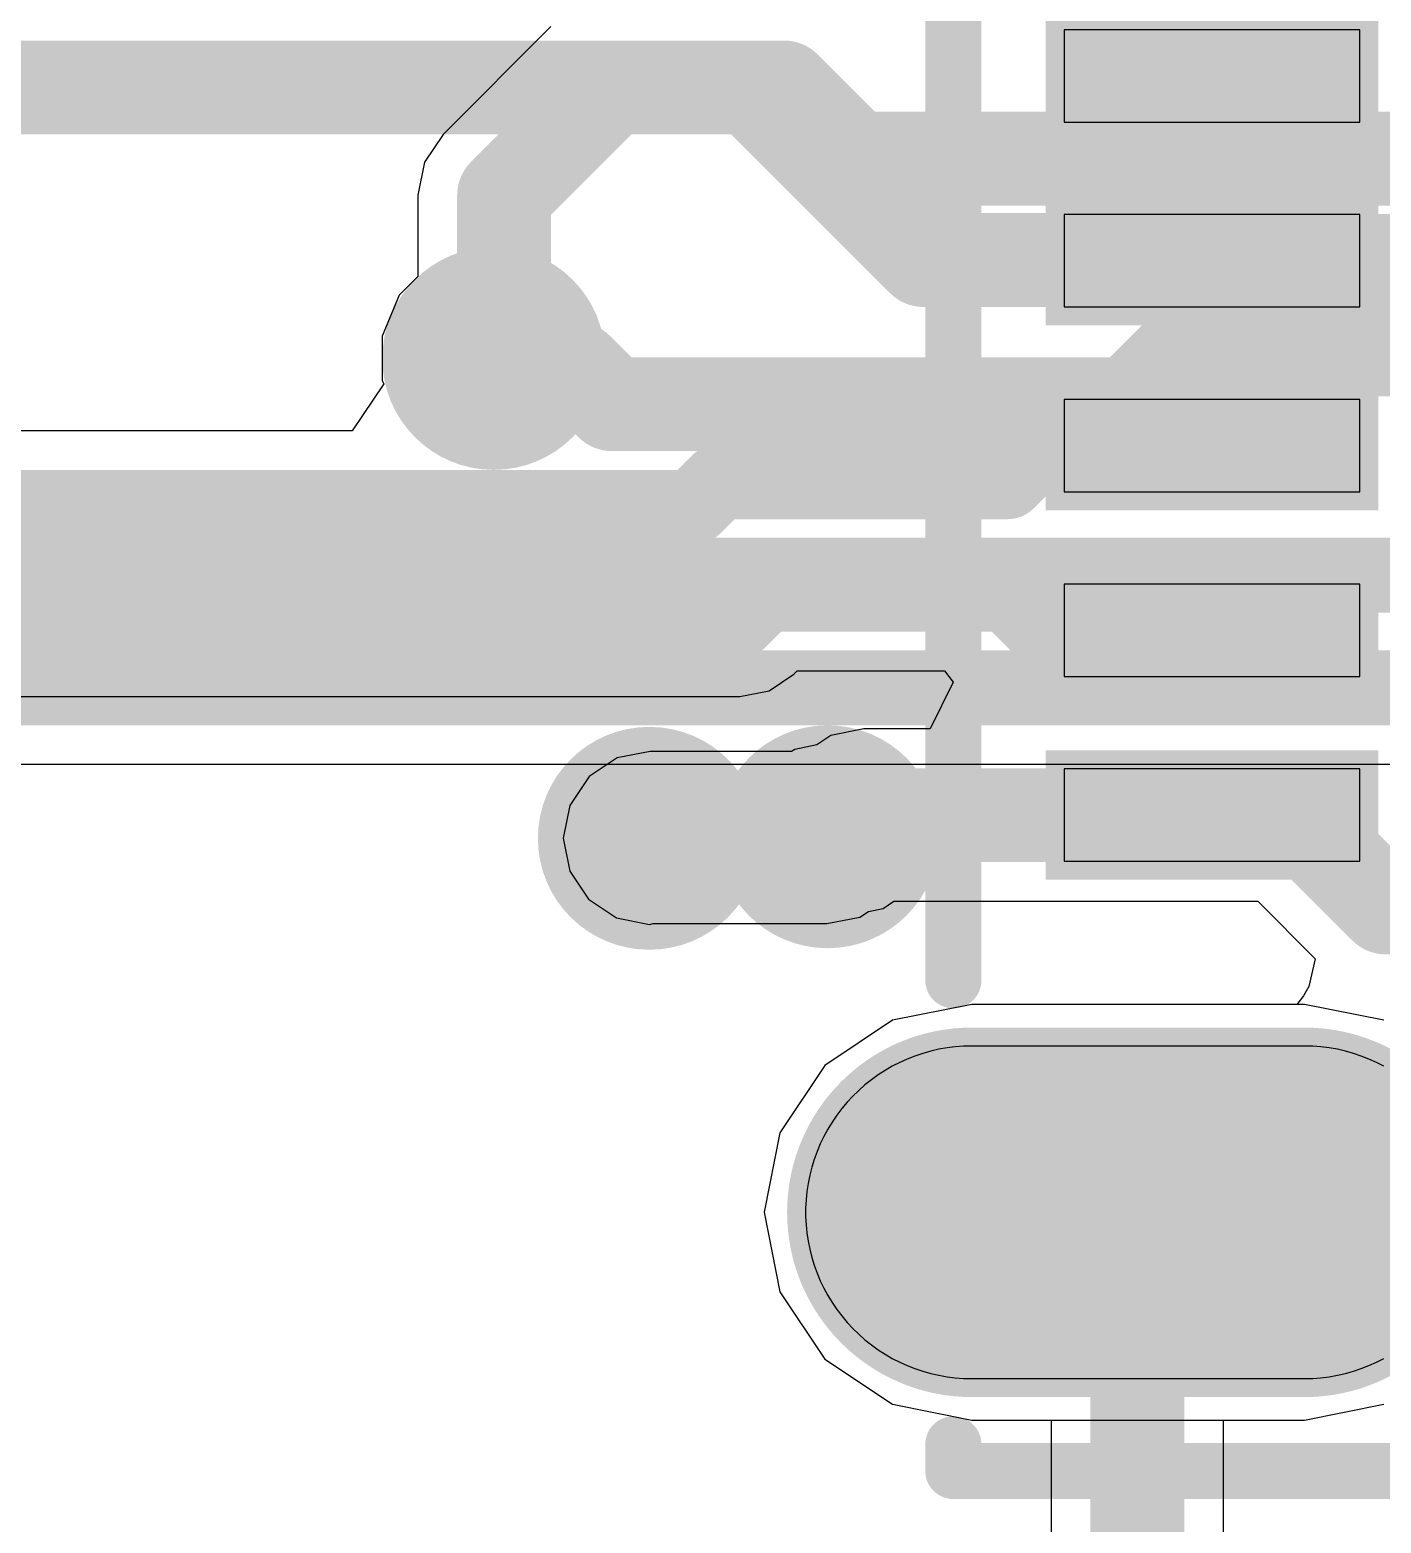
# Model space of a CAD drawing. Header units: inches. Extents: x -14.1 to 26.4, y -2.7 to 26.9.
# Drawn here: x 7.544 to 11.201, y 2.414 to 6.455 of the extents above; entities that cross this region are included whole.
import ezdxf

# ---------------------------------------------------------------- set-up
doc = ezdxf.new("R2010")
doc.units = ezdxf.units.IN
for name, color, linetype in [('Bottom Layer', 5, 'Continuous'), ('Bottom Solder', 6, 'Continuous'), ('Multi-Layer', 9, 'Continuous'), ('Pad Holes', 156, 'Continuous'), ('Top Layer', 1, 'Continuous'), ('Top Overlay', 2, 'Continuous'), ('Top Paste', 8, 'Continuous'), ('Top Solder', 216, 'Continuous'), ('Via Holes', 16, 'Continuous')]:
    doc.layers.add(name, color=color, linetype=linetype)

# ---------------------------------------------------------------- blocks, each defined once
blk = doc.blocks.new('USB4155_03_C_5')
at = {"layer": 'Bottom Layer'}
h = blk.add_hatch(color=5, dxfattribs=at)
edge = h.paths.add_edge_path()
edge.add_arc((-3.700018, 0.39979092), 0.4499991, 180, 360)
edge.add_line((-3.2500189, 0.39979092), (-3.2500189, 1.29978912))
edge.add_arc((-3.700018, 1.29978912), 0.4499991, 0, 180)
edge.add_line((-4.150017099999999, 1.29978912), (-4.150017099999999, 0.39979092))
at = {"layer": 'Bottom Solder'}
h = blk.add_hatch(color=6, dxfattribs=at)
edge = h.paths.add_edge_path()
edge.add_arc((-3.700018, 0.39979092), 0.5000117000000001, 180, 360)
edge.add_line((-3.2000063, 0.39979092), (-3.2000063, 1.29978912))
edge.add_arc((-3.700018, 1.29978912), 0.5000117000000001, 0, 180)
edge.add_line((-4.2000297, 1.29978912), (-4.2000297, 0.39979092))
at = {"layer": 'Multi-Layer'}
h = blk.add_hatch(color=9, dxfattribs=at)
edge = h.paths.add_edge_path()
edge.add_arc((-3.700018, 0.39979092), 0.4499991, 180, 360)
edge.add_line((-3.2500189, 0.39979092), (-3.2500189, 1.29978912))
edge.add_arc((-3.700018, 1.29978912), 0.4499991, 0, 180)
edge.add_line((-4.150017099999999, 1.29978912), (-4.150017099999999, 0.39979092))
at = {"layer": 'Pad Holes'}
h = blk.add_hatch(color=7, dxfattribs=at)
edge = h.paths.add_edge_path()
edge.add_arc((-3.699992599999999, 0.44986702), 0.2500122, 180, 360)
edge.add_line((-3.449980399999999, 0.44986702), (-3.449980399999999, 1.24984002))
edge.add_arc((-3.699992599999999, 1.24984002), 0.2500122, 0, 180)
edge.add_line((-3.950004799999999, 1.24984002), (-3.950004799999999, 0.44986702))
at = {"layer": 'Top Layer'}
h = blk.add_hatch(color=1, dxfattribs=at)
edge = h.paths.add_edge_path()
edge.add_arc((-3.700018, 0.39979092), 0.4499991, 180, 360)
edge.add_line((-3.2500189, 0.39979092), (-3.2500189, 1.29978912))
edge.add_arc((-3.700018, 1.29978912), 0.4499991, 0, 180)
edge.add_line((-4.150017099999999, 1.29978912), (-4.150017099999999, 0.39979092))
for points in [[(-2.7500961, 1.04989122), (-2.5000839, 1.04989122), (-2.5000839, 0.24989282), (-2.7500961, 0.24989282)], [(-2.2499701, 1.04989122), (-1.9999579, 1.04989122), (-1.9999579, 0.24989282), (-2.2499701, 0.24989282)], [(-1.7500981, 1.04989122), (-1.5000859, 1.04989122), (-1.5000859, 0.24989282), (-1.7500981, 0.24989282)], [(-1.2499721, 1.04989122), (-0.9999599, 1.04989122), (-0.9999599, 0.24989282), (-1.2499721, 0.24989282)], [(-0.7501000999999999, 1.04989122), (-0.5000879, 1.04989122), (-0.5000879, 0.24989282), (-0.7501000999999999, 0.24989282)]]:
    blk.add_hatch(color=1, dxfattribs=at).paths.add_polyline_path(points)
at = {"layer": 'Top Solder'}
h = blk.add_hatch(color=216, dxfattribs=at)
edge = h.paths.add_edge_path()
edge.add_arc((-3.700018, 0.39979092), 0.5000117000000001, 180, 360)
edge.add_line((-3.2000063, 0.39979092), (-3.2000063, 1.29978912))
edge.add_arc((-3.700018, 1.29978912), 0.5000117000000001, 0, 180)
edge.add_line((-4.2000297, 1.29978912), (-4.2000297, 0.39979092))
for points in [[(-2.8001087, 1.09990382), (-2.4500713, 1.09990382), (-2.4500713, 0.19988022), (-2.8001087, 0.19988022)], [(-2.2999827, 1.09990382), (-1.9499453, 1.09990382), (-1.9499453, 0.19988022), (-2.2999827, 0.19988022)], [(-1.8001107, 1.09990382), (-1.4500733, 1.09990382), (-1.4500733, 0.19988022), (-1.8001107, 0.19988022)], [(-1.2999847, 1.09990382), (-0.9499473, 1.09990382), (-0.9499473, 0.19988022), (-1.2999847, 0.19988022)], [(-0.8001127, 1.09990382), (-0.4500753, 1.09990382), (-0.4500753, 0.19988022), (-0.8001127, 0.19988022)]]:
    blk.add_hatch(color=216, dxfattribs=at).paths.add_polyline_path(points)
at = {"layer": 'Top Overlay'}
for points in [[(-4.399940399999999, 1.34989062, 0.15199868, 0.15199868, 0), (-4.3280838, 1.34989062, 0.15199868, 0.15199868, 0)], [(-4.399940399999999, 1.34989062, 0.15199868, 0.15199868, 0), (-4.399940399999999, -14.15010378, 0.15199868, 0.15199868, 0)], [(-3.0718506, 1.34989062, 0.15199868, 0.15199868, 0), (3.0718506, 1.34989062, 0.15199868, 0.15199868, 0)]]:
    blk.add_lwpolyline(points, format="xyseb", dxfattribs=at)
for points in [[(-4.4379388, 1.34989062, 0.07599934, 0.07599934, 1), (-4.361942, 1.34989062, 0.07599934, 0.07599934, 1)], [(-4.4379388, 1.34989062, 0.07599934, 0.07599934, 1), (-4.361942, 1.34989062, 0.07599934, 0.07599934, 1)], [(-4.366082199999999, 1.34989062, 0.07599934, 0.07599934, 1), (-4.2900854, 1.34989062, 0.07599934, 0.07599934, 1)], [(-3.109849, 1.34989062, 0.07599934, 0.07599934, 1), (-3.0338522, 1.34989062, 0.07599934, 0.07599934, 1)]]:
    blk.add_lwpolyline(points, format="xyseb", close=True, dxfattribs=at)
at = {"layer": 'Top Paste'}
for p, q in [((-3.8001194, 1.73863762), (-3.821861799999999, 1.73310042)), ((-3.7781484, 1.74308262), (-3.8001194, 1.73863762)), ((-3.7559488, 1.74643542), (-3.7781484, 1.74308262)), ((-3.7336222, 1.74864522), (-3.7559488, 1.74643542)), ((-3.7112194, 1.74976282), (-3.7336222, 1.74864522)), ((-3.7112194, 1.74976282), (-3.7112194, 1.74976282)), ((-3.6887658, 1.74976282), (-3.7112194, 1.74976282)), ((-3.666363, 1.74864522), (-3.6887658, 1.74976282)), ((-3.6440364, 1.74643542), (-3.666363, 1.74864522)), ((-3.6218368, 1.74308262), (-3.6440364, 1.74643542)), ((-3.599865799999999, 1.73863762), (-3.6218368, 1.74308262)), ((-3.5781234, 1.73310042), (-3.599865799999999, 1.73863762)), ((-3.9053008, 1.70035982), (-3.9249858, 1.68961562)), ((-3.8850824, 1.71008802), (-3.9053008, 1.70035982)), ((-3.8644068, 1.71880022), (-3.8850824, 1.71008802)), ((-3.8433248, 1.72647102), (-3.8644068, 1.71880022)), ((-3.821861799999999, 1.73310042), (-3.8433248, 1.72647102)), ((-3.5566604, 1.72647102), (-3.5781234, 1.73310042)), ((-3.535578399999999, 1.71880022), (-3.5566604, 1.72647102)), ((-3.5149028, 1.71008802), (-3.535578399999999, 1.71880022)), ((-3.4946844, 1.70035982), (-3.5149028, 1.71008802)), ((-3.474974, 1.68961562), (-3.4946844, 1.70035982)), ((-3.9626794, 1.66528242), (-3.980561, 1.65174422)), ((-3.9441374, 1.67793162), (-3.9626794, 1.66528242)), ((-3.9249858, 1.68961562), (-3.9441374, 1.67793162)), ((-3.4558478, 1.67793162), (-3.474974, 1.68961562)), ((-3.4373058, 1.66528242), (-3.4558478, 1.67793162)), ((-3.419424199999999, 1.65174422), (-3.4373058, 1.66528242)), ((-4.014216, 1.62205162), (-4.0298624, 1.60599882)), ((-3.9977568, 1.63731702), (-4.014216, 1.62205162)), ((-3.980561, 1.65174422), (-3.9977568, 1.63731702)), ((-3.4022284, 1.63731702), (-3.419424199999999, 1.65174422)), ((-3.3857692, 1.62205162), (-3.4022284, 1.63731702)), ((-3.3701228, 1.60599882), (-3.3857692, 1.62205162)), ((-4.044721399999999, 1.58915862), (-4.058716799999999, 1.57163262)), ((-4.0298624, 1.60599882), (-4.044721399999999, 1.58915862)), ((-3.355263799999999, 1.58915862), (-3.3701228, 1.60599882)), ((-3.3412684, 1.57163262), (-3.355263799999999, 1.58915862)), ((-4.0717978, 1.55339542), (-4.0839898, 1.53454862)), ((-4.058716799999999, 1.57163262), (-4.0717978, 1.55339542)), ((-3.3281874, 1.55339542), (-3.3412684, 1.57163262)), ((-3.3159954, 1.53454862), (-3.3281874, 1.55339542)), ((-4.0951912, 1.51511762), (-4.1054274, 1.49515322)), ((-4.0839898, 1.53454862), (-4.0951912, 1.51511762)), ((-3.304794, 1.51511762), (-3.3159954, 1.53454862)), ((-3.294557799999999, 1.49515322), (-3.304794, 1.51511762)), ((-4.114673, 1.47470622), (-4.1228772, 1.45382742)), ((-4.1054274, 1.49515322), (-4.114673, 1.47470622)), ((-3.2853122, 1.47470622), (-3.294557799999999, 1.49515322)), ((-3.277108, 1.45382742), (-3.2853122, 1.47470622)), ((-4.1300146, 1.43254222), (-4.1360852, 1.41095222)), ((-4.1228772, 1.45382742), (-4.1300146, 1.43254222)), ((-3.2699706, 1.43254222), (-3.277108, 1.45382742)), ((-3.2639, 1.41095222), (-3.2699706, 1.43254222)), ((-4.141089, 1.38908282), (-4.1449752, 1.36698482)), ((-4.1360852, 1.41095222), (-4.141089, 1.38908282)), ((-3.2588962, 1.38908282), (-3.2639, 1.41095222)), ((-3.25501, 1.36698482), (-3.2588962, 1.38908282)), ((-4.1477692, 1.34470902), (-4.1494456, 1.32233162)), ((-4.1449752, 1.36698482), (-4.1477692, 1.34470902)), ((-3.252215999999999, 1.34470902), (-3.25501, 1.36698482)), ((-3.2505396, 1.32233162), (-3.252215999999999, 1.34470902)), ((-4.1494456, 1.32233162), (-4.1500044, 1.29990342)), ((-4.1500044, 1.29990342), (-4.1500044, 0.39990522)), ((-3.2499808, 1.29990342), (-3.2505396, 1.32233162)), ((-3.2499808, 0.39990522), (-3.2499808, 1.29990342)), ((-2.750058, 1.04989122), (-2.750058, 1.04989122)), ((-2.750058, 1.04989122), (-2.750058, 0.24989282)), ((-2.5000712, 1.04989122), (-2.750058, 1.04989122)), ((-2.5000712, 0.24989282), (-2.5000712, 1.04989122)), ((-2.24993708, 1.04989122), (-2.24993708, 1.04989122)), ((-2.24993708, 1.04989122), (-2.24993708, 0.24989282)), ((-1.9999452, 1.04989122), (-2.24993708, 1.04989122)), ((-1.9999452, 0.24989282), (-1.9999452, 1.04989122)), ((-1.75006, 1.04989122), (-1.75006, 1.04989122)), ((-1.75006, 1.04989122), (-1.75006, 0.24989282)), ((-1.5000732, 1.04989122), (-1.75006, 1.04989122)), ((-1.5000732, 0.24989282), (-1.5000732, 1.04989122)), ((-0.9999471999999999, 1.04989122), (-1.249934, 1.04989122)), ((-1.249934, 1.04989122), (-1.249934, 0.24989282)), ((-0.9999471999999999, 0.24989282), (-0.9999471999999999, 1.04989122)), ((-0.50006758, 1.04989122), (-0.75006708, 1.04989122)), ((-0.75006708, 1.04989122), (-0.75006708, 0.24989282)), ((-0.50006758, 0.24989282), (-0.50006758, 1.04989122)), ((-4.1500044, 0.39990522), (-4.1494456, 0.3774770199999999)), ((-4.1494456, 0.3774770199999999), (-4.1477692, 0.3550996199999999)), ((-3.252215999999999, 0.3550996199999999), (-3.2505396, 0.3774770199999999)), ((-3.2505396, 0.3774770199999999), (-3.2499808, 0.39990522)), ((-4.1477692, 0.3550996199999999), (-4.1449752, 0.33282382)), ((-4.1449752, 0.33282382), (-4.141089, 0.31072582)), ((-3.2588962, 0.31072582), (-3.25501, 0.33282382)), ((-3.25501, 0.33282382), (-3.252215999999999, 0.3550996199999999)), ((-4.141089, 0.31072582), (-4.1360852, 0.28885642)), ((-4.1360852, 0.28885642), (-4.1300146, 0.26726642)), ((-3.2699706, 0.26726642), (-3.2639, 0.28885642)), ((-3.2639, 0.28885642), (-3.2588962, 0.31072582)), ((-4.1300146, 0.26726642), (-4.1228772, 0.24598122)), ((-4.1228772, 0.24598122), (-4.114673, 0.22510242)), ((-3.2853122, 0.22510242), (-3.277108, 0.24598122)), ((-3.277108, 0.24598122), (-3.2699706, 0.26726642)), ((-2.750058, 0.24989282), (-2.5000712, 0.24989282)), ((-2.24993708, 0.24989282), (-1.9999452, 0.24989282)), ((-1.75006, 0.24989282), (-1.5000732, 0.24989282)), ((-1.249934, 0.24989282), (-0.9999471999999999, 0.24989282)), ((-0.9999471999999999, 0.24989282), (-0.9999471999999999, 0.24989282)), ((-0.75006708, 0.24989282), (-0.50006758, 0.24989282)), ((-0.50006758, 0.24989282), (-0.50006758, 0.24989282)), ((-4.114673, 0.22510242), (-4.1054274, 0.20465542)), ((-4.1054274, 0.20465542), (-4.0951912, 0.18469102)), ((-3.304794, 0.18469102), (-3.294557799999999, 0.20465542)), ((-3.294557799999999, 0.20465542), (-3.2853122, 0.22510242))]:
    blk.add_line(p, q, dxfattribs=at)

msp = doc.modelspace()

# ---------------------------------------------------------------- hatches: boundary and pattern name
at = {"layer": 'Bottom Layer'}
h = msp.add_hatch(color=5, dxfattribs=at)
edge = h.paths.add_edge_path()
edge.add_arc((8.799169599999999, 5.5658004), 0.1999996, 0, 360)
h = msp.add_hatch(color=5, dxfattribs=at)
edge = h.paths.add_edge_path()
edge.add_arc((9.220199999999998, 4.2672), 0.1999996, 0, 360)
h = msp.add_hatch(color=5, dxfattribs=at)
edge = h.paths.add_edge_path()
edge.add_arc((9.7028, 4.27138338), 0.1999996, 0, 360)
at = {"layer": 'Bottom Solder'}
h = msp.add_hatch(color=6, dxfattribs=at)
edge = h.paths.add_edge_path()
edge.add_arc((8.799169599999999, 5.5658004), 0.3015996, 0, 360)
h = msp.add_hatch(color=6, dxfattribs=at)
edge = h.paths.add_edge_path()
edge.add_arc((9.220199999999998, 4.2672), 0.3015996, 0, 360)
h = msp.add_hatch(color=6, dxfattribs=at)
edge = h.paths.add_edge_path()
edge.add_arc((9.7028, 4.27138338), 0.3015996, 0, 360)
at = {"layer": 'Top Layer'}
h = msp.add_hatch(color=1, dxfattribs=at)
edge = h.paths.add_edge_path()
edge.add_arc((8.799169599999999, 5.5658004), 0.1999996, 0, 360)
h = msp.add_hatch(color=1, dxfattribs=at)
edge = h.paths.add_edge_path()
edge.add_arc((9.220199999999998, 4.2672), 0.1999996, 0, 360)
h = msp.add_hatch(color=1, dxfattribs=at)
edge = h.paths.add_edge_path()
edge.add_arc((9.7028, 4.27138338), 0.1999996, 0, 360)
at = {"layer": 'Top Solder'}
h = msp.add_hatch(color=216, dxfattribs=at)
edge = h.paths.add_edge_path()
edge.add_arc((8.799169599999999, 5.5658004), 0.3015996, 0, 360)
h = msp.add_hatch(color=216, dxfattribs=at)
edge = h.paths.add_edge_path()
edge.add_arc((9.220199999999998, 4.2672), 0.3015996, 0, 360)
h = msp.add_hatch(color=216, dxfattribs=at)
edge = h.paths.add_edge_path()
edge.add_arc((9.7028, 4.27138338), 0.3015996, 0, 360)
at = {"layer": 'Via Holes'}
h = msp.add_hatch(color=7, dxfattribs=at)
edge = h.paths.add_edge_path()
edge.add_arc((8.799169599999999, 5.5658004), 0.0999998, 0, 360)
h = msp.add_hatch(color=7, dxfattribs=at)
edge = h.paths.add_edge_path()
edge.add_arc((9.220199999999998, 4.2672), 0.0999998, 0, 360)
h = msp.add_hatch(color=7, dxfattribs=at)
edge = h.paths.add_edge_path()
edge.add_arc((9.7028, 4.27138338), 0.0999998, 0, 360)

# ---------------------------------------------------------------- linework, layer by layer
at = {"layer": 'Bottom Layer'}
for p, q in [((6.79224448, 4.4674028), (11.30451892, 4.4674028)), ((10.0930329, 3.8174168), (9.87780854, 3.7746051)), ((10.9930311, 3.8174168), (10.0930329, 3.8174168)), ((11.20825546, 3.7746051), (10.9930311, 3.8174168)), ((9.87780854, 3.7746051), (9.69535018, 3.65269272)), ((9.69535018, 3.65269272), (9.573437799999999, 3.47023436)), ((9.573437799999999, 3.47023436), (9.5306261, 3.25501)), ((9.5306261, 3.25501), (9.573437799999999, 3.03978564)), ((9.573437799999999, 3.03978564), (9.69535018, 2.85732728)), ((9.69535018, 2.85732728), (9.87780854, 2.7354149)), ((9.87780854, 2.7354149), (10.0930329, 2.6926032)), ((10.9930311, 2.6926032), (11.20825546, 2.7354149)), ((10.0930329, 2.6926032), (10.9930311, 2.6926032))]:
    msp.add_line(p, q, dxfattribs=at)
for points in [[(7.112, 6.2992, 0.254, 0.254, 0), (9.585299599999999, 6.2992, 0.254, 0.254, 0)], [(9.585299599999999, 6.2992, 0.254, 0.254, 0), (9.778192279999999, 6.10630732, 0.254, 0.254, 0)], [(9.778192279999999, 6.10630732, 0.254, 0.254, 0), (11.46885692, 6.10630732, 0.254, 0.254, 0)], [(10.51893502, 5.4420008, 0.254, 0.254, 0), (10.66710846, 5.59017424, 0.254, 0.254, 0)], [(10.66710846, 5.59017424, 0.254, 0.254, 0), (12.06717424, 5.59017424, 0.254, 0.254, 0)], [(8.799169599999999, 5.5658004, 0.254, 0.254, 0), (8.827104519999999, 5.53786548, 0.254, 0.254, 0)], [(8.827104519999999, 5.53786548, 0.254, 0.254, 0), (9.02300456, 5.53786548, 0.254, 0.254, 0)], [(9.02300456, 5.53786548, 0.254, 0.254, 0), (9.11886924, 5.4420008, 0.254, 0.254, 0)], [(9.11886924, 5.4420008, 0.254, 0.254, 0), (10.51893502, 5.4420008, 0.254, 0.254, 0)], [(6.5801748, 4.97938298, 0.2032, 0.2032, 0), (11.42766574, 4.97938298, 0.2032, 0.2032, 0)], [(6.7064255, 4.674582979999999, 0.2032, 0.2032, 0), (11.43245364, 4.674582979999999, 0.2032, 0.2032, 0)], [(10.5429685, 3.2550354, 0.254, 0.254, 0), (10.5575989, 3.240405, 0.254, 0.254, 0)], [(10.5575989, 3.240405, 0.254, 0.254, 0), (12.532995, 3.240405, 0.254, 0.254, 0)]]:
    msp.add_lwpolyline(points, format="xyseb", dxfattribs=at)
for points in [[(9.5217996, 6.2992, 0.127, 0.127, 1), (9.648799599999998, 6.2992, 0.127, 0.127, 1)], [(9.5217996, 6.2992, 0.127, 0.127, 1), (9.648799599999998, 6.2992, 0.127, 0.127, 1)], [(9.71469228, 6.10630732, 0.127, 0.127, 1), (9.841692279999998, 6.10630732, 0.127, 0.127, 1)], [(9.71469228, 6.10630732, 0.127, 0.127, 1), (9.841692279999998, 6.10630732, 0.127, 0.127, 1)], [(10.60360846, 5.59017424, 0.127, 0.127, 1), (10.73060846, 5.59017424, 0.127, 0.127, 1)], [(10.60360846, 5.59017424, 0.127, 0.127, 1), (10.73060846, 5.59017424, 0.127, 0.127, 1)], [(8.7356696, 5.5658004, 0.127, 0.127, 1), (8.8626696, 5.5658004, 0.127, 0.127, 1)], [(8.76360452, 5.53786548, 0.127, 0.127, 1), (8.89060452, 5.53786548, 0.127, 0.127, 1)], [(8.76360452, 5.53786548, 0.127, 0.127, 1), (8.89060452, 5.53786548, 0.127, 0.127, 1)], [(8.95950456, 5.53786548, 0.127, 0.127, 1), (9.08650456, 5.53786548, 0.127, 0.127, 1)], [(8.95950456, 5.53786548, 0.127, 0.127, 1), (9.08650456, 5.53786548, 0.127, 0.127, 1)], [(9.05536924, 5.4420008, 0.127, 0.127, 1), (9.18236924, 5.4420008, 0.127, 0.127, 1)], [(9.05536924, 5.4420008, 0.127, 0.127, 1), (9.18236924, 5.4420008, 0.127, 0.127, 1)], [(10.45543502, 5.4420008, 0.127, 0.127, 1), (10.58243502, 5.4420008, 0.127, 0.127, 1)], [(10.45543502, 5.4420008, 0.127, 0.127, 1), (10.58243502, 5.4420008, 0.127, 0.127, 1)], [(10.4794685, 3.2550354, 0.127, 0.127, 1), (10.6064685, 3.2550354, 0.127, 0.127, 1)], [(10.4940989, 3.240405, 0.127, 0.127, 1), (10.6210989, 3.240405, 0.127, 0.127, 1)], [(10.4940989, 3.240405, 0.127, 0.127, 1), (10.6210989, 3.240405, 0.127, 0.127, 1)]]:
    msp.add_lwpolyline(points, format="xyseb", close=True, dxfattribs=at)
at = {"layer": 'Top Layer'}
for p, q in [((8.9540588, 6.46401044), (8.662294079999999, 6.172245719999999)), ((8.662294079999999, 6.172245719999999), (8.611768399999999, 6.09662992)), ((8.611768399999999, 6.09662992), (8.5940265, 6.00743528)), ((8.5940265, 6.00743528), (8.5940265, 5.78718426)), ((8.5940265, 5.78718426), (8.543485579999999, 5.73664334)), ((8.543485579999999, 5.73664334), (8.49757, 5.625792659999999)), ((8.49757, 5.625792659999999), (8.49757, 5.505808139999999)), ((8.501308879999998, 5.49678352), (8.41645002, 5.36978098)), ((8.49757, 5.505808139999999), (8.501308879999998, 5.49678352)), ((8.41645002, 5.36978098), (6.765096959999999, 5.36978098)), ((9.544344639999998, 4.66639148), (9.61155812, 4.711301219999999)), ((9.61155812, 4.711301219999999), (9.62067672, 4.720419819999999)), ((9.62067672, 4.720419819999999), (10.01872012, 4.720419819999999)), ((10.04243864, 4.69001602), (9.98043978, 4.56301602)), ((10.01872012, 4.720419819999999), (10.04243864, 4.69001602)), ((6.553029819999999, 4.65062062), (9.46504584, 4.65062062)), ((9.46504584, 4.65062062), (9.46505854, 4.65061808)), ((9.46505854, 4.65061808), (9.544344639999998, 4.66639148)), ((9.71166714, 4.545274119999999), (9.67366874, 4.519884279999999)), ((9.80086178, 4.56301602), (9.71166714, 4.545274119999999)), ((9.98043978, 4.56301602), (9.80086178, 4.56301602)), ((9.22229296, 4.502370979999999), (9.13309578, 4.484629079999999)), ((9.6052767, 4.502370979999999), (9.22229296, 4.502370979999999)), ((9.61360536, 4.507936119999999), (9.6052767, 4.502370979999999)), ((9.67366874, 4.519884279999999), (9.61360536, 4.507936119999999)), ((9.13309578, 4.484629079999999), (9.05748252, 4.4341034)), ((9.055389559999998, 4.43201044), (9.00486388, 4.35639464)), ((9.05748252, 4.4341034), (9.055389559999998, 4.43201044)), ((9.00486388, 4.35639464), (8.98712198, 4.2672)), ((8.98712198, 4.2672), (9.00486388, 4.17800536)), ((9.00486388, 4.17800536), (9.055389559999998, 4.10238956)), ((9.055389559999998, 4.10238956), (9.13100536, 4.05186388)), ((9.852718419999999, 4.07726388), (9.882045259999998, 4.096859980000001)), ((9.882045259999998, 4.096859980000001), (10.86659244, 4.096859980000001)), ((10.86659244, 4.096859980000001), (11.02238334, 3.94106654)), ((9.13100536, 4.05186388), (9.220199999999998, 4.03412198)), ((9.70070958, 4.03621494), (9.789904219999999, 4.05395684)), ((9.789904219999999, 4.05395684), (9.81294456, 4.06935178)), ((9.81294456, 4.06935178), (9.852718419999999, 4.07726388)), ((9.220199999999998, 4.03412198), (9.23072322, 4.03621494)), ((9.23072322, 4.03621494), (9.70070958, 4.03621494)), ((11.02238334, 3.94106654), (11.004677, 3.86648706)), ((10.99044538, 3.84060192), (10.97247488, 3.8174168)), ((11.004677, 3.86648706), (10.99044538, 3.84060192)), ((10.0930329, 3.8174168), (9.87780854, 3.7746051)), ((10.97247488, 3.8174168), (10.0930329, 3.8174168)), ((9.87780854, 3.7746051), (9.69535018, 3.65269272)), ((9.69535018, 3.65269272), (9.573437799999999, 3.47023436)), ((9.573437799999999, 3.47023436), (9.5306261, 3.25501)), ((9.5306261, 3.25501), (9.573437799999999, 3.03978564)), ((9.573437799999999, 3.03978564), (9.69535018, 2.85732728)), ((9.69535018, 2.85732728), (9.87780854, 2.7354149)), ((9.87780854, 2.7354149), (10.0930329, 2.6926032)), ((10.9930311, 2.6926032), (11.20825546, 2.7354149)), ((10.0930329, 2.6926032), (10.30792198, 2.6926032)), ((10.30792198, 2.6926032), (10.30792198, 2.2485985)), ((10.77407802, 2.2485985), (10.77407802, 2.6926032)), ((10.77407802, 2.6926032), (10.9930311, 2.6926032))]:
    msp.add_line(p, q, dxfattribs=at)
for points in [[(8.827104519999999, 6.00743528, 0.254, 0.254, 0), (9.11886924, 6.2992, 0.254, 0.254, 0)], [(9.11886924, 6.2992, 0.254, 0.254, 0), (9.494786699999999, 6.2992, 0.254, 0.254, 0)], [(9.494786699999999, 6.2992, 0.254, 0.254, 0), (9.9619308, 5.832055899999999, 0.254, 0.254, 0)], [(8.827104519999999, 5.59373532, 0.254, 0.254, 0), (8.827104519999999, 6.00743528, 0.254, 0.254, 0)], [(9.9619308, 5.832055899999999, 0.254, 0.254, 0), (10.7409361, 5.832055899999999, 0.254, 0.254, 0)], [(10.7409361, 5.832055899999999, 0.254, 0.254, 0), (10.74293, 5.830062, 0.254, 0.254, 0)], [(10.74293, 5.830062, 0.254, 0.254, 0), (11.2305084, 5.830062, 0.254, 0.254, 0)], [(11.2305084, 5.830062, 0.254, 0.254, 0), (11.4784505, 5.582119899999999, 0.254, 0.254, 0)], [(8.799169599999999, 5.5658004, 0.254, 0.254, 0), (8.827104519999999, 5.59373532, 0.254, 0.254, 0)], [(10.7195239, 5.3065299, 0.2032, 0.2032, 0), (10.74293, 5.329936, 0.2032, 0.2032, 0)], [(10.18921, 5.232399999999999, 0.2032, 0.2032, 0), (10.2633399, 5.3065299, 0.2032, 0.2032, 0)], [(10.2633399, 5.3065299, 0.2032, 0.2032, 0), (10.7195239, 5.3065299, 0.2032, 0.2032, 0)], [(9.33880784, 5.162600799999999, 0.2032, 0.2032, 0), (9.40860704, 5.232399999999999, 0.2032, 0.2032, 0)], [(9.40860704, 5.232399999999999, 0.2032, 0.2032, 0), (10.18921, 5.232399999999999, 0.2032, 0.2032, 0)], [(6.67928052, 5.162600799999999, 0.2032, 0.2032, 0), (9.33880784, 5.162600799999999, 0.2032, 0.2032, 0)], [(9.46505854, 4.8578008, 0.2032, 0.2032, 0), (9.53485774, 4.9276, 0.2032, 0.2032, 0)], [(9.53485774, 4.9276, 0.2032, 0.2032, 0), (10.18921, 4.9276, 0.2032, 0.2032, 0)], [(10.18921, 4.9276, 0.2032, 0.2032, 0), (10.2633399, 4.853470099999999, 0.2032, 0.2032, 0)], [(6.553029819999999, 4.8578008, 0.2032, 0.2032, 0), (9.46505854, 4.8578008, 0.2032, 0.2032, 0)], [(10.2633399, 4.853470099999999, 0.2032, 0.2032, 0), (10.7195239, 4.853470099999999, 0.2032, 0.2032, 0)], [(10.7195239, 4.853470099999999, 0.2032, 0.2032, 0), (10.74293, 4.830063999999999, 0.2032, 0.2032, 0)], [(9.763523779999998, 4.2926, 0.254, 0.254, 0), (9.80086178, 4.329938, 0.254, 0.254, 0)], [(9.80086178, 4.329938, 0.254, 0.254, 0), (10.9631353, 4.329938, 0.254, 0.254, 0)], [(10.9631353, 4.329938, 0.254, 0.254, 0), (11.2130713, 4.080001999999999, 0.254, 0.254, 0)], [(9.7028, 4.2926, 0.254, 0.254, 0), (9.763523779999998, 4.2926, 0.254, 0.254, 0)], [(9.220199999999998, 4.2672, 0.254, 0.254, 0), (9.22229296, 4.26929296, 0.254, 0.254, 0)], [(9.22229296, 4.26929296, 0.254, 0.254, 0), (9.70070958, 4.26929296, 0.254, 0.254, 0)], [(9.70070958, 4.26929296, 0.254, 0.254, 0), (9.7028, 4.27138338, 0.254, 0.254, 0)], [(11.2130713, 4.080001999999999, 0.254, 0.254, 0), (12.192, 4.080001999999999, 0.254, 0.254, 0)], [(10.541, 3.2530669, 0.254, 0.254, 0), (10.5429685, 3.2550354, 0.254, 0.254, 0)], [(10.541, 1.9969988, 0.254, 0.254, 0), (10.541, 3.2530669, 0.254, 0.254, 0)]]:
    msp.add_lwpolyline(points, format="xyseb", dxfattribs=at)
for points in [[(9.05536924, 6.2992, 0.127, 0.127, 1), (9.18236924, 6.2992, 0.127, 0.127, 1)], [(9.05536924, 6.2992, 0.127, 0.127, 1), (9.18236924, 6.2992, 0.127, 0.127, 1)], [(9.4312867, 6.2992, 0.127, 0.127, 1), (9.5582867, 6.2992, 0.127, 0.127, 1)], [(9.4312867, 6.2992, 0.127, 0.127, 1), (9.5582867, 6.2992, 0.127, 0.127, 1)], [(8.76360452, 6.00743528, 0.127, 0.127, 1), (8.89060452, 6.00743528, 0.127, 0.127, 1)], [(8.76360452, 6.00743528, 0.127, 0.127, 1), (8.89060452, 6.00743528, 0.127, 0.127, 1)], [(9.8984308, 5.832055899999999, 0.127, 0.127, 1), (10.0254308, 5.832055899999999, 0.127, 0.127, 1)], [(9.8984308, 5.832055899999999, 0.127, 0.127, 1), (10.0254308, 5.832055899999999, 0.127, 0.127, 1)], [(10.6774361, 5.832055899999999, 0.127, 0.127, 1), (10.8044361, 5.832055899999999, 0.127, 0.127, 1)], [(10.6774361, 5.832055899999999, 0.127, 0.127, 1), (10.8044361, 5.832055899999999, 0.127, 0.127, 1)], [(10.67943, 5.830062, 0.127, 0.127, 1), (10.80643, 5.830062, 0.127, 0.127, 1)], [(10.67943, 5.830062, 0.127, 0.127, 1), (10.80643, 5.830062, 0.127, 0.127, 1)], [(11.1670084, 5.830062, 0.127, 0.127, 1), (11.2940084, 5.830062, 0.127, 0.127, 1)], [(11.1670084, 5.830062, 0.127, 0.127, 1), (11.2940084, 5.830062, 0.127, 0.127, 1)], [(8.76360452, 5.59373532, 0.127, 0.127, 1), (8.89060452, 5.59373532, 0.127, 0.127, 1)], [(8.76360452, 5.59373532, 0.127, 0.127, 1), (8.89060452, 5.59373532, 0.127, 0.127, 1)], [(8.7356696, 5.5658004, 0.127, 0.127, 1), (8.8626696, 5.5658004, 0.127, 0.127, 1)], [(10.69213, 5.329936, 0.1016, 0.1016, 1), (10.79373, 5.329936, 0.1016, 0.1016, 1)], [(10.2125399, 5.3065299, 0.1016, 0.1016, 1), (10.3141399, 5.3065299, 0.1016, 0.1016, 1)], [(10.2125399, 5.3065299, 0.1016, 0.1016, 1), (10.3141399, 5.3065299, 0.1016, 0.1016, 1)], [(10.6687239, 5.3065299, 0.1016, 0.1016, 1), (10.7703239, 5.3065299, 0.1016, 0.1016, 1)], [(10.6687239, 5.3065299, 0.1016, 0.1016, 1), (10.7703239, 5.3065299, 0.1016, 0.1016, 1)], [(9.357807039999999, 5.232399999999999, 0.1016, 0.1016, 1), (9.45940704, 5.232399999999999, 0.1016, 0.1016, 1)], [(9.357807039999999, 5.232399999999999, 0.1016, 0.1016, 1), (9.45940704, 5.232399999999999, 0.1016, 0.1016, 1)], [(10.13841, 5.232399999999999, 0.1016, 0.1016, 1), (10.24001, 5.232399999999999, 0.1016, 0.1016, 1)], [(10.13841, 5.232399999999999, 0.1016, 0.1016, 1), (10.24001, 5.232399999999999, 0.1016, 0.1016, 1)], [(9.288007839999999, 5.162600799999999, 0.1016, 0.1016, 1), (9.389607839999998, 5.162600799999999, 0.1016, 0.1016, 1)], [(9.288007839999999, 5.162600799999999, 0.1016, 0.1016, 1), (9.389607839999998, 5.162600799999999, 0.1016, 0.1016, 1)], [(9.484057739999999, 4.9276, 0.1016, 0.1016, 1), (9.58565774, 4.9276, 0.1016, 0.1016, 1)], [(9.484057739999999, 4.9276, 0.1016, 0.1016, 1), (9.58565774, 4.9276, 0.1016, 0.1016, 1)], [(10.13841, 4.9276, 0.1016, 0.1016, 1), (10.24001, 4.9276, 0.1016, 0.1016, 1)], [(10.13841, 4.9276, 0.1016, 0.1016, 1), (10.24001, 4.9276, 0.1016, 0.1016, 1)], [(9.414258539999999, 4.8578008, 0.1016, 0.1016, 1), (9.515858539999998, 4.8578008, 0.1016, 0.1016, 1)], [(9.414258539999999, 4.8578008, 0.1016, 0.1016, 1), (9.515858539999998, 4.8578008, 0.1016, 0.1016, 1)], [(10.2125399, 4.853470099999999, 0.1016, 0.1016, 1), (10.3141399, 4.853470099999999, 0.1016, 0.1016, 1)], [(10.2125399, 4.853470099999999, 0.1016, 0.1016, 1), (10.3141399, 4.853470099999999, 0.1016, 0.1016, 1)], [(10.6687239, 4.853470099999999, 0.1016, 0.1016, 1), (10.7703239, 4.853470099999999, 0.1016, 0.1016, 1)], [(10.6687239, 4.853470099999999, 0.1016, 0.1016, 1), (10.7703239, 4.853470099999999, 0.1016, 0.1016, 1)], [(10.69213, 4.830063999999999, 0.1016, 0.1016, 1), (10.79373, 4.830063999999999, 0.1016, 0.1016, 1)], [(9.737361779999999, 4.329938, 0.127, 0.127, 1), (9.86436178, 4.329938, 0.127, 0.127, 1)], [(9.737361779999999, 4.329938, 0.127, 0.127, 1), (9.86436178, 4.329938, 0.127, 0.127, 1)], [(10.8996353, 4.329938, 0.127, 0.127, 1), (11.0266353, 4.329938, 0.127, 0.127, 1)], [(10.8996353, 4.329938, 0.127, 0.127, 1), (11.0266353, 4.329938, 0.127, 0.127, 1)], [(9.6393, 4.2926, 0.127, 0.127, 1), (9.7663, 4.2926, 0.127, 0.127, 1)], [(9.70002378, 4.2926, 0.127, 0.127, 1), (9.82702378, 4.2926, 0.127, 0.127, 1)], [(9.70002378, 4.2926, 0.127, 0.127, 1), (9.82702378, 4.2926, 0.127, 0.127, 1)], [(9.156699999999999, 4.2672, 0.127, 0.127, 1), (9.2837, 4.2672, 0.127, 0.127, 1)], [(9.15879296, 4.26929296, 0.127, 0.127, 1), (9.285792959999998, 4.26929296, 0.127, 0.127, 1)], [(9.15879296, 4.26929296, 0.127, 0.127, 1), (9.285792959999998, 4.26929296, 0.127, 0.127, 1)], [(9.63720958, 4.26929296, 0.127, 0.127, 1), (9.76420958, 4.26929296, 0.127, 0.127, 1)], [(9.63720958, 4.26929296, 0.127, 0.127, 1), (9.76420958, 4.26929296, 0.127, 0.127, 1)], [(9.6393, 4.27138338, 0.127, 0.127, 1), (9.7663, 4.27138338, 0.127, 0.127, 1)], [(11.1495713, 4.080001999999999, 0.127, 0.127, 1), (11.2765713, 4.080001999999999, 0.127, 0.127, 1)], [(11.1495713, 4.080001999999999, 0.127, 0.127, 1), (11.2765713, 4.080001999999999, 0.127, 0.127, 1)], [(10.4775, 3.2530669, 0.127, 0.127, 1), (10.6045, 3.2530669, 0.127, 0.127, 1)], [(10.4775, 3.2530669, 0.127, 0.127, 1), (10.6045, 3.2530669, 0.127, 0.127, 1)], [(10.4794685, 3.2550354, 0.127, 0.127, 1), (10.6064685, 3.2550354, 0.127, 0.127, 1)]]:
    msp.add_lwpolyline(points, format="xyseb", close=True, dxfattribs=at)

# ---------------------------------------------------------------- block references
at = {"rotation": 90}
msp.add_blockref('USB4155_03_C_5', (11.39282202, 6.955028), dxfattribs=at)

doc.saveas('drawing.dxf')
